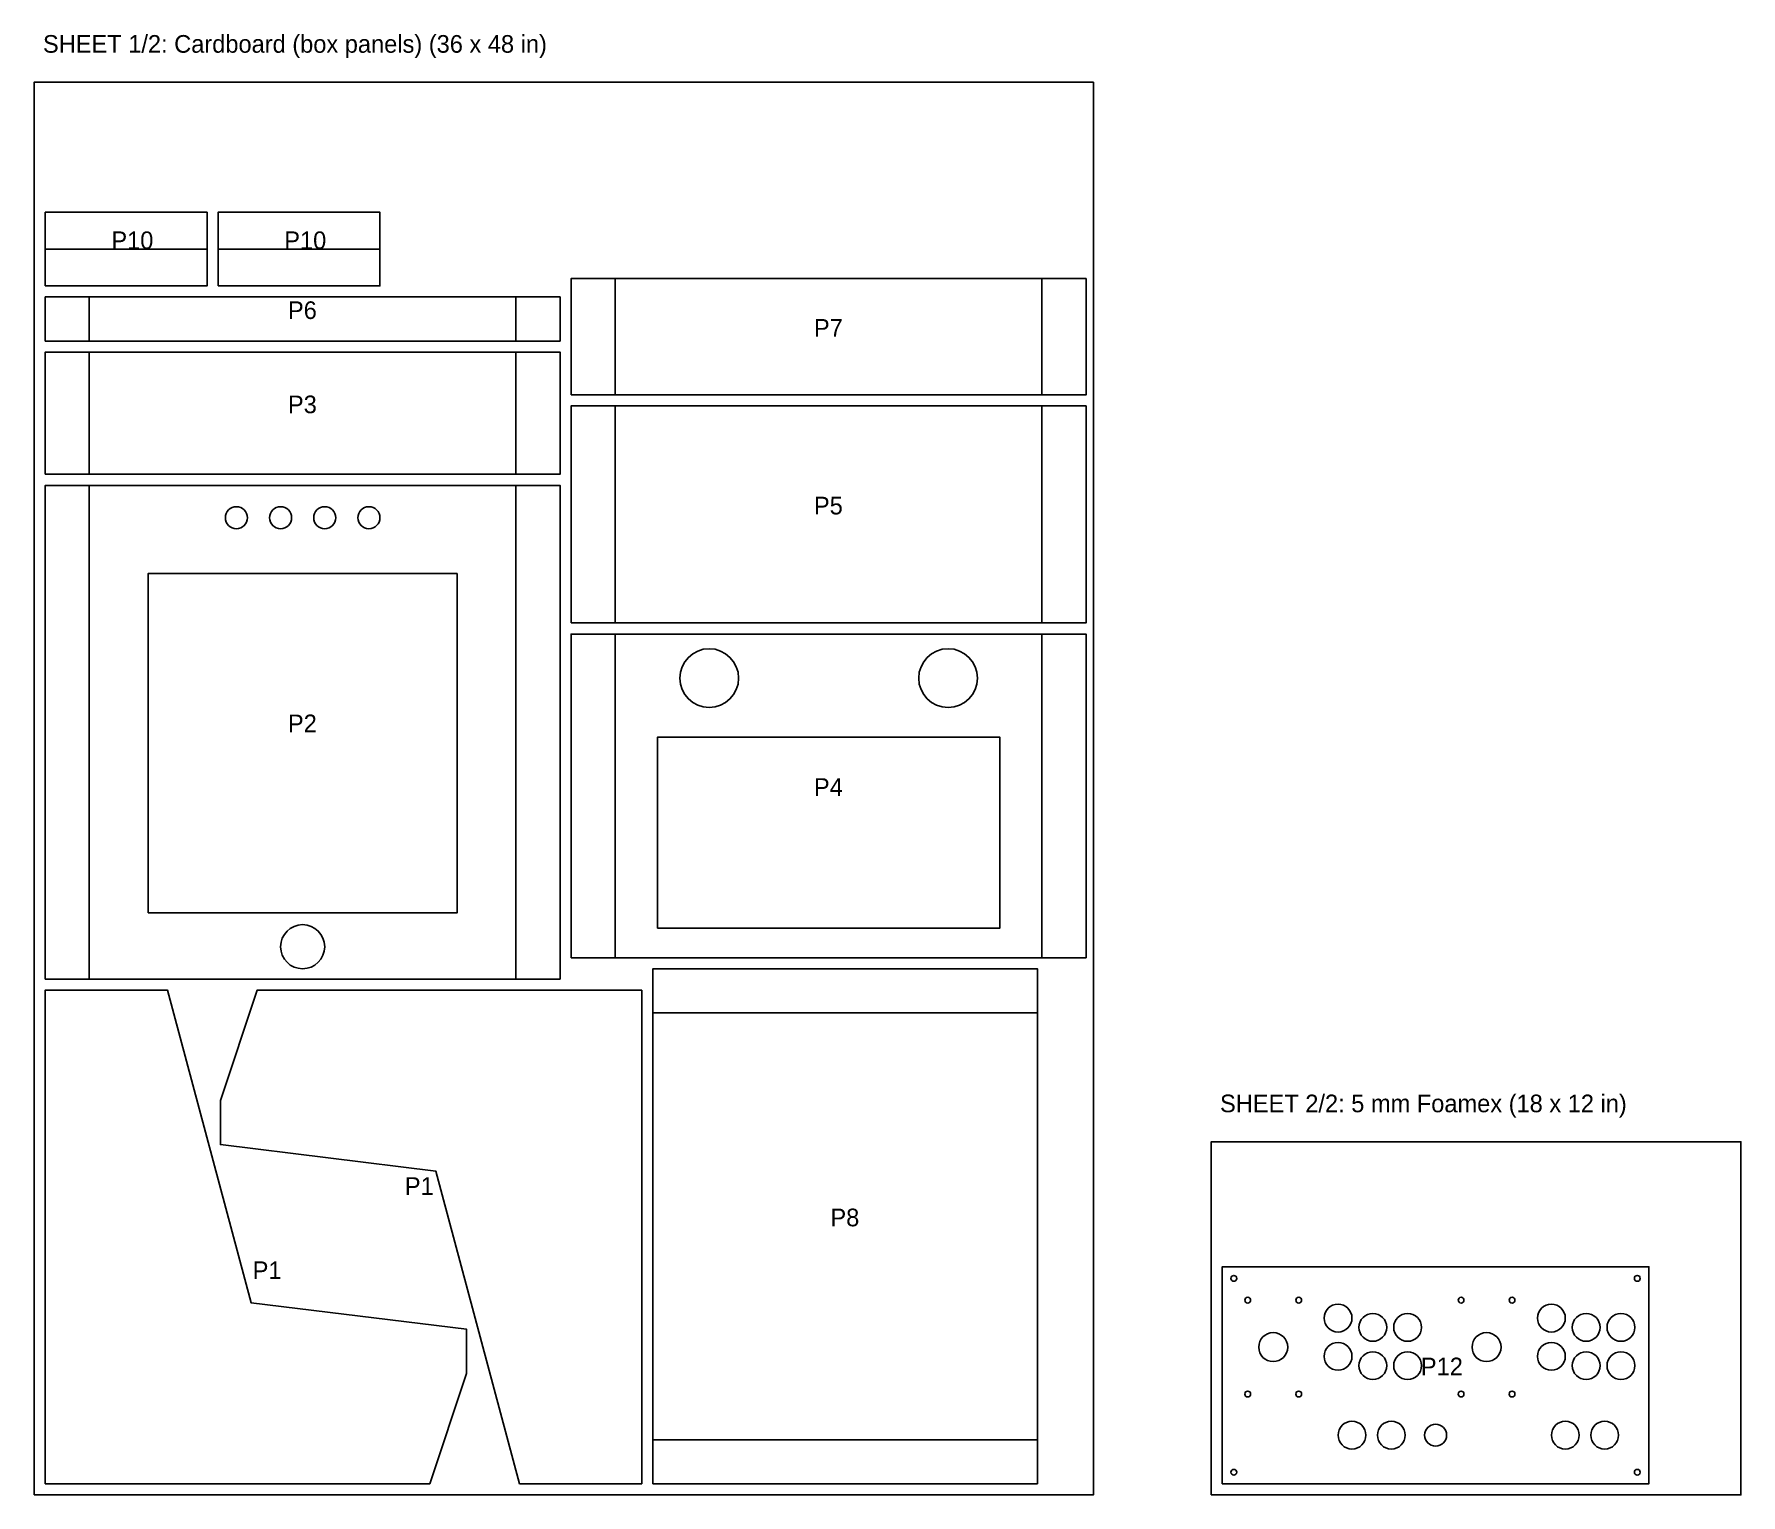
# Model space of a CAD drawing. Header units: inches. Extents: x 0 to 58, y 0 to 49.6.
import ezdxf

# ---------------------------------------------------------------- set-up
doc = ezdxf.new("R2010")
doc.units = ezdxf.units.IN
doc.header["$MEASUREMENT"] = 0
for name, color, linetype in [('CUT', 7, 'CONTINUOUS'), ('FOLD', 1, 'CONTINUOUS'), ('LABEL', 5, 'CONTINUOUS'), ('SHEET', 8, 'CONTINUOUS')]:
    doc.layers.add(name, color=color, linetype=linetype)

msp = doc.modelspace()

# ---------------------------------------------------------------- linework, layer by layer
at = {"layer": 'CUT'}
for points in [[(0.375, 41.0782), (5.875, 41.0782), (5.875, 43.5782), (0.375, 43.5782)], [(6.25, 41.0782), (11.75, 41.0782), (11.75, 43.5782), (6.25, 43.5782)], [(18.25, 37.375), (35.75, 37.375), (35.75, 41.328), (18.25, 41.328)], [(0.375, 39.2032), (17.875, 39.2032), (17.875, 40.7032), (0.375, 40.7032)], [(0.375, 34.6752), (17.875, 34.6752), (17.875, 38.8282), (0.375, 38.8282)], [(18.25, 29.625), (35.75, 29.625), (35.75, 37), (18.25, 37)], [(0.375, 17.5252), (17.875, 17.5252), (17.875, 34.3002), (0.375, 34.3002)], [(3.875, 19.7752), (14.375, 19.7752), (14.375, 31.3002), (3.875, 31.3002)], [(18.25, 18.25), (35.75, 18.25), (35.75, 29.25), (18.25, 29.25)], [(21.188, 19.25), (32.812, 19.25), (32.812, 25.75), (21.188, 25.75)], [(34.0955, 0.375), (34.0955, 17.875), (21.0255, 17.875), (21.0255, 0.375)], [(0.375, 0.375), (0.375, 17.1502), (4.528, 17.1502), (7.375, 6.525), (14.695, 5.625), (14.695, 4.125), (13.445, 0.375)], [(20.6505, 17.1502), (20.6505, 0.375), (16.4975, 0.375), (13.6505, 11.0002), (6.3305, 11.9002), (6.3305, 13.4002), (7.5805, 17.1502)], [(40.375, 0.375), (54.875, 0.375), (54.875, 7.7501), (40.375, 7.7501)]]:
    msp.add_lwpolyline(points, close=True, dxfattribs=at)
for centre, radius in [((6.875, 33.2002), 0.375), ((8.375, 33.2002), 0.375), ((9.875, 33.2002), 0.375), ((11.375, 33.2002), 0.375), ((22.94, 27.75), 1), ((31.06, 27.75), 1), ((9.125, 18.6252), 0.75), ((40.7687, 7.3564), 0.0984), ((54.4813, 7.3564), 0.0984), ((41.2411, 6.6152), 0.0984), ((42.9734, 6.6152), 0.0984), ((44.312, 6.0049), 0.4724), ((48.4911, 6.6152), 0.0984), ((50.2234, 6.6152), 0.0984), ((51.562, 6.0049), 0.4724), ((45.4931, 5.69), 0.4724), ((46.6742, 5.69), 0.4724), ((52.7431, 5.69), 0.4724), ((53.9242, 5.69), 0.4724), ((42.1073, 5.0207), 0.4921), ((49.3573, 5.0207), 0.4921), ((44.312, 4.7057), 0.4724), ((45.4931, 4.3907), 0.4724), ((46.6742, 4.3907), 0.4724), ((51.562, 4.7057), 0.4724), ((52.7431, 4.3907), 0.4724), ((53.9242, 4.3907), 0.4724), ((41.2411, 3.4262), 0.0984), ((42.9734, 3.4262), 0.0984), ((48.4911, 3.4262), 0.0984), ((50.2234, 3.4262), 0.0984), ((44.7844, 2.0285), 0.4724), ((46.123, 2.0285), 0.4724), ((47.625, 2.0285), 0.374), ((52.0344, 2.0285), 0.4724), ((53.373, 2.0285), 0.4724), ((40.7687, 0.7687), 0.0984), ((54.4813, 0.7687), 0.0984)]:
    msp.add_circle(centre, radius, dxfattribs=at)
at = {"layer": 'FOLD'}
for p, q in [((0.375, 42.3282), (5.875, 42.3282)), ((6.25, 42.3282), (11.75, 42.3282)), ((19.75, 37.375), (19.75, 41.328)), ((34.25, 37.375), (34.25, 41.328)), ((1.875, 39.2032), (1.875, 40.7032)), ((16.375, 39.2032), (16.375, 40.7032)), ((1.875, 34.6752), (1.875, 38.8282)), ((16.375, 34.6752), (16.375, 38.8282)), ((19.75, 29.625), (19.75, 37)), ((34.25, 29.625), (34.25, 37)), ((1.875, 17.5252), (1.875, 34.3002)), ((16.375, 17.5252), (16.375, 34.3002)), ((19.75, 18.25), (19.75, 29.25)), ((34.25, 18.25), (34.25, 29.25)), ((34.0955, 16.375), (21.0255, 16.375)), ((34.0955, 1.875), (21.0255, 1.875))]:
    msp.add_line(p, q, dxfattribs=at)
at = {"layer": 'SHEET'}
for points in [[(0, 0), (36, 0), (36, 48), (0, 48)], [(40, 0), (58, 0), (58, 12), (40, 12)]]:
    msp.add_lwpolyline(points, close=True, dxfattribs=at)

# ---------------------------------------------------------------- texts
at = {"layer": 'LABEL'}
for s, p in [('SHEET 1/2: Cardboard (box panels) (36 x 48 in)', (0.3, 49)), ('P10', (2.625, 42.3282)), ('P10', (8.5, 42.3282)), ('P6', (8.625, 39.9532)), ('P7', (26.5, 39.3515)), ('P3', (8.625, 36.7517)), ('P5', (26.5, 33.3125)), ('P2', (8.625, 25.9127)), ('P4', (26.5, 23.75)), ('SHEET 2/2: 5 mm Foamex (18 x 12 in)', (40.3, 13)), ('P1', (12.5986, 10.193)), ('P8', (27.0605, 9.125)), ('P1', (7.4269, 7.3322)), ('P12', (47.125, 4.0626))]:
    msp.add_text(s, height=0.6, dxfattribs=at).set_placement(p)

doc.saveas('drawing.dxf')
